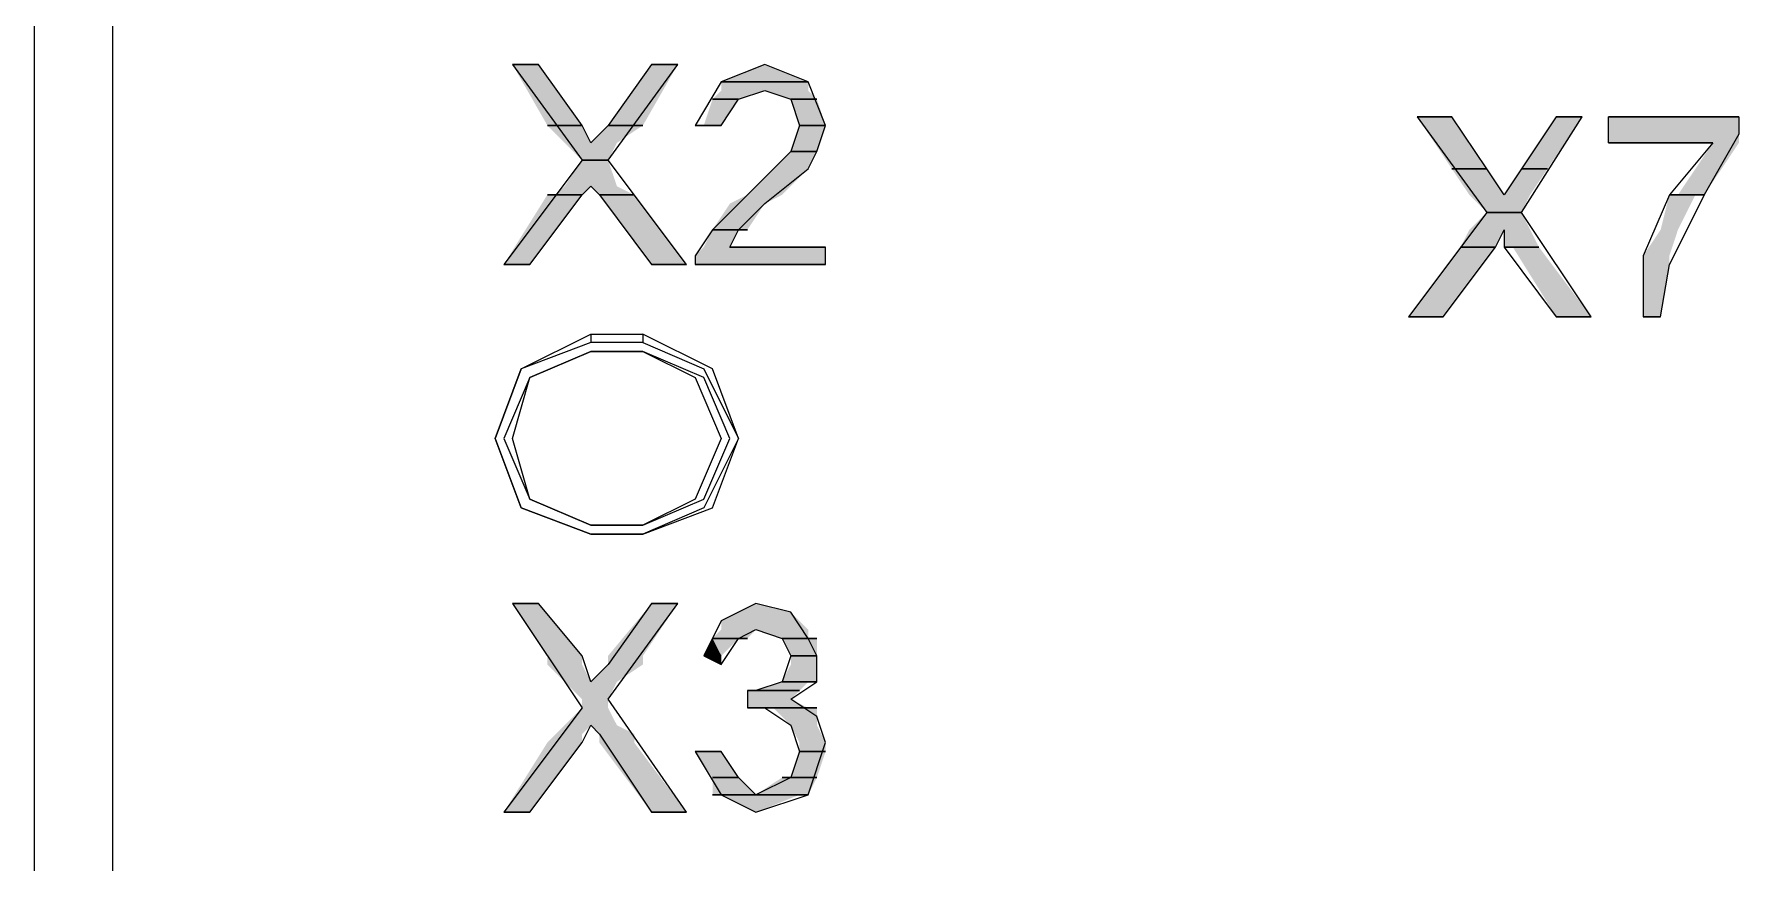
# Model space of a CAD drawing. Header units: millimetres. Extents: x -11 to 1219, y 0 to 1751.
# Drawn here: x 160.48 to 171.58, y 926.31 to 931.71 of the extents above; entities that cross this region are included whole.
import ezdxf

# ---------------------------------------------------------------- set-up
doc = ezdxf.new("R2010")
doc.units = ezdxf.units.MM
doc.header["$LTSCALE"] = 10
doc.layers.add('_MULTI_WIRE', color=9, linetype='CONTINUOUS')
doc.layers.add('PDF_Geometry', color=7, linetype='CONTINUOUS', true_color=0x151d1f)
doc.layers.add('PDF_Solid Fills', color=7, linetype='CONTINUOUS', true_color=0x070809)
doc.layers.get('_MULTI_WIRE').off()

# ---------------------------------------------------------------- blocks, each defined once
blk = doc.blocks.new('DVP-28SWS211R')
at = {"layer": 'PDF_Geometry', "color": 7, "lineweight": 9, "true_color": 0xffffff}
for p, q in [((0, 0), (0, -90.359)), ((-0.51, -0.453), (-0.51, -89.906)), ((2.606, -33.198), (2.776, -33.198)), ((2.776, -33.198), (2.606, -33.198)), ((2.776, -33.198), (2.606, -33.198)), ((2.606, -33.198), (3.059, -33.821)), ((3.059, -33.594), (2.776, -33.198)), ((3.229, -33.821), (3.682, -33.198)), ((3.512, -33.198), (3.229, -33.594)), ((3.512, -33.198), (3.682, -33.198)), ((3.682, -33.198), (3.512, -33.198)), ((3.682, -33.198), (3.512, -33.198)), ((4.249, -33.198), (3.966, -33.311)), ((4.532, -33.311), (4.249, -33.198)), ((3.966, -33.311), (3.796, -33.594)), ((3.966, -33.311), (4.532, -33.311)), ((4.532, -33.311), (3.966, -33.311)), ((3.966, -33.311), (4.532, -33.311)), ((4.532, -33.311), (3.966, -33.311)), ((4.645, -33.594), (4.532, -33.311)), ((4.079, -33.424), (4.249, -33.368)), ((4.249, -33.368), (4.419, -33.424)), ((3.909, -33.424), (4.079, -33.424)), ((4.079, -33.424), (3.909, -33.424)), ((3.909, -33.424), (4.079, -33.424)), ((4.079, -33.424), (3.909, -33.424)), ((3.966, -33.594), (4.079, -33.424)), ((4.419, -33.424), (4.589, -33.424)), ((4.589, -33.424), (4.419, -33.424)), ((4.419, -33.424), (4.589, -33.424)), ((4.589, -33.424), (4.419, -33.424)), ((4.419, -33.424), (4.475, -33.594)), ((2.833, -33.594), (3.059, -33.594)), ((3.059, -33.594), (2.833, -33.594)), ((2.833, -33.594), (3.059, -33.594)), ((3.059, -33.594), (2.833, -33.594)), ((3.116, -33.708), (3.059, -33.594)), ((3.229, -33.594), (3.116, -33.708)), ((3.229, -33.594), (3.456, -33.594)), ((3.456, -33.594), (3.229, -33.594)), ((3.229, -33.594), (3.456, -33.594)), ((3.456, -33.594), (3.229, -33.594)), ((3.852, -33.594), (3.796, -33.594)), ((3.796, -33.594), (3.966, -33.594)), ((3.796, -33.594), (3.966, -33.594)), ((3.966, -33.594), (3.796, -33.594)), ((3.796, -33.594), (3.966, -33.594)), ((3.852, -33.594), (3.966, -33.594)), ((3.966, -33.594), (3.852, -33.594)), ((3.852, -33.594), (3.966, -33.594)), ((3.966, -33.594), (3.852, -33.594)), ((3.966, -33.594), (3.852, -33.594)), ((3.852, -33.594), (3.966, -33.594)), ((3.966, -33.594), (3.852, -33.594)), ((4.475, -33.594), (4.419, -33.764)), ((4.475, -33.594), (4.645, -33.594)), ((4.645, -33.594), (4.475, -33.594)), ((4.475, -33.594), (4.645, -33.594)), ((4.645, -33.594), (4.475, -33.594)), ((4.475, -33.594), (4.645, -33.594)), ((4.645, -33.594), (4.475, -33.594)), ((4.475, -33.594), (4.645, -33.594)), ((4.645, -33.594), (4.475, -33.594)), ((4.475, -33.594), (4.645, -33.594)), ((4.645, -33.594), (4.475, -33.594)), ((4.475, -33.594), (4.645, -33.594)), ((4.645, -33.594), (4.475, -33.594)), ((4.589, -33.764), (4.645, -33.594)), ((8.498, -33.538), (8.724, -33.538)), ((8.724, -33.538), (8.498, -33.538)), ((8.724, -33.538), (8.498, -33.538)), ((8.498, -33.538), (8.951, -34.161)), ((8.951, -33.877), (8.724, -33.538)), ((9.177, -34.161), (9.574, -33.538)), ((9.404, -33.538), (9.177, -33.877)), ((9.404, -33.538), (9.574, -33.538)), ((9.574, -33.538), (9.404, -33.538)), ((9.574, -33.538), (9.404, -33.538)), ((9.744, -33.538), (10.594, -33.538)), ((10.594, -33.538), (9.744, -33.538)), ((9.744, -33.708), (9.744, -33.538)), ((9.744, -33.538), (10.594, -33.538)), ((10.594, -33.538), (10.594, -33.651)), ((9.744, -33.708), (10.424, -33.708)), ((10.424, -33.708), (9.744, -33.708)), ((10.424, -33.708), (9.744, -33.708)), ((10.424, -33.708), (10.141, -34.047)), ((10.594, -33.651), (10.367, -34.047)), ((3.059, -33.821), (2.549, -34.501)), ((3.059, -33.821), (3.229, -33.821)), ((3.229, -33.821), (3.059, -33.821)), ((3.059, -33.821), (3.229, -33.821)), ((3.229, -33.821), (3.059, -33.821)), ((3.739, -34.501), (3.229, -33.821)), ((4.419, -33.764), (4.136, -34.047)), ((4.419, -33.764), (4.589, -33.764)), ((4.589, -33.764), (4.419, -33.764)), ((4.419, -33.764), (4.589, -33.764)), ((4.589, -33.764), (4.419, -33.764)), ((4.532, -33.877), (4.589, -33.764)), ((4.249, -34.104), (4.532, -33.877)), ((8.724, -33.877), (8.951, -33.877)), ((8.951, -33.877), (8.724, -33.877)), ((8.724, -33.877), (8.951, -33.877)), ((8.951, -33.877), (8.724, -33.877)), ((9.064, -34.047), (8.951, -33.877)), ((9.177, -33.877), (9.064, -34.047)), ((9.177, -33.877), (9.347, -33.877)), ((9.347, -33.877), (9.177, -33.877)), ((9.177, -33.877), (9.347, -33.877)), ((9.347, -33.877), (9.177, -33.877)), ((2.719, -34.501), (3.059, -34.047)), ((2.889, -34.047), (2.833, -34.047)), ((2.833, -34.047), (3.059, -34.047)), ((3.059, -34.047), (2.889, -34.047)), ((2.889, -34.047), (3.059, -34.047)), ((3.059, -34.047), (2.889, -34.047)), ((3.059, -34.047), (3.116, -33.991)), ((3.116, -33.991), (3.172, -34.047)), ((3.172, -34.047), (3.399, -34.047)), ((3.399, -34.047), (3.172, -34.047)), ((3.172, -34.047), (3.399, -34.047)), ((3.399, -34.047), (3.172, -34.047)), ((3.172, -34.047), (3.512, -34.501)), ((4.136, -34.047), (3.909, -34.274)), ((10.141, -34.047), (9.971, -34.444)), ((10.197, -34.047), (10.141, -34.047)), ((10.141, -34.047), (10.311, -34.047)), ((10.367, -34.047), (10.141, -34.501)), ((10.311, -34.047), (10.197, -34.047)), ((10.197, -34.047), (10.367, -34.047)), ((10.311, -34.047), (10.197, -34.047)), ((10.367, -34.047), (10.311, -34.047)), ((4.079, -34.274), (4.249, -34.104)), ((8.951, -34.161), (8.441, -34.841)), ((8.951, -34.161), (9.177, -34.161)), ((9.177, -34.161), (8.951, -34.161)), ((8.951, -34.161), (9.177, -34.161)), ((9.177, -34.161), (8.951, -34.161)), ((9.631, -34.841), (9.177, -34.161)), ((3.909, -34.274), (3.796, -34.444)), ((3.909, -34.274), (4.079, -34.274)), ((4.079, -34.274), (3.909, -34.274)), ((3.909, -34.274), (4.136, -34.274)), ((4.079, -34.274), (3.909, -34.274)), ((4.022, -34.387), (4.079, -34.274)), ((4.136, -34.274), (4.079, -34.274)), ((9.008, -34.387), (9.064, -34.274)), ((9.064, -34.274), (9.064, -34.387)), ((4.022, -34.387), (4.645, -34.387)), ((4.645, -34.387), (4.022, -34.387)), ((4.645, -34.387), (4.022, -34.387)), ((4.645, -34.501), (4.645, -34.387)), ((8.668, -34.841), (9.008, -34.387)), ((8.781, -34.387), (9.008, -34.387)), ((9.008, -34.387), (8.781, -34.387)), ((8.781, -34.387), (9.008, -34.387)), ((9.008, -34.387), (8.781, -34.387)), ((9.064, -34.387), (9.291, -34.387)), ((9.291, -34.387), (9.064, -34.387)), ((9.064, -34.387), (9.291, -34.387)), ((9.291, -34.387), (9.064, -34.387)), ((9.064, -34.387), (9.404, -34.841)), ((2.549, -34.501), (2.719, -34.501)), ((2.719, -34.501), (2.549, -34.501)), ((2.549, -34.501), (2.719, -34.501)), ((3.512, -34.501), (3.739, -34.501)), ((3.739, -34.501), (3.512, -34.501)), ((3.512, -34.501), (3.739, -34.501)), ((3.796, -34.444), (3.796, -34.501)), ((3.796, -34.501), (4.645, -34.501)), ((4.645, -34.501), (3.796, -34.501)), ((3.796, -34.501), (4.645, -34.501)), ((9.971, -34.444), (9.971, -34.841)), ((10.084, -34.841), (10.141, -34.501)), ((8.441, -34.841), (8.668, -34.841)), ((8.668, -34.841), (8.441, -34.841)), ((8.441, -34.841), (8.668, -34.841)), ((9.404, -34.841), (9.631, -34.841)), ((9.631, -34.841), (9.404, -34.841)), ((9.404, -34.841), (9.631, -34.841)), ((9.971, -34.841), (10.084, -34.841)), ((10.084, -34.841), (9.971, -34.841)), ((9.971, -34.841), (10.084, -34.841)), ((2.663, -35.18), (3.116, -34.954)), ((3.116, -34.954), (3.116, -35.01)), ((3.116, -34.954), (3.456, -34.954)), ((3.456, -34.954), (3.456, -35.01)), ((3.909, -35.18), (3.456, -34.954)), ((3.116, -35.01), (2.663, -35.18)), ((2.719, -35.237), (3.116, -35.067)), ((3.116, -35.067), (2.719, -35.237)), ((3.456, -35.01), (3.116, -35.01)), ((3.116, -35.067), (3.116, -35.067)), ((3.116, -35.067), (3.456, -35.067)), ((3.456, -35.067), (3.116, -35.067)), ((3.456, -35.01), (3.852, -35.18)), ((3.456, -35.067), (3.456, -35.067)), ((3.456, -35.067), (3.796, -35.237)), ((3.852, -35.237), (3.456, -35.067)), ((2.493, -35.634), (2.663, -35.18)), ((2.663, -35.18), (2.493, -35.634)), ((3.852, -35.18), (4.079, -35.634)), ((4.079, -35.634), (3.909, -35.18)), ((2.719, -35.237), (2.549, -35.634)), ((2.606, -35.634), (2.719, -35.237)), ((3.796, -35.237), (3.966, -35.634)), ((4.022, -35.634), (3.852, -35.237)), ((2.663, -36.087), (2.493, -35.634)), ((2.493, -35.634), (2.663, -36.087)), ((2.549, -35.634), (2.719, -36.03)), ((2.719, -36.03), (2.606, -35.634)), ((3.966, -35.634), (3.796, -36.03)), ((4.079, -35.634), (3.852, -36.087)), ((3.852, -36.03), (4.022, -35.634)), ((3.909, -36.087), (4.079, -35.634)), ((3.116, -36.257), (2.663, -36.087)), ((2.663, -36.087), (3.116, -36.257)), ((3.116, -36.2), (2.719, -36.03)), ((2.719, -36.03), (3.116, -36.2)), ((3.796, -36.03), (3.456, -36.2)), ((3.456, -36.2), (3.852, -36.03)), ((3.852, -36.087), (3.456, -36.257)), ((3.456, -36.257), (3.909, -36.087)), ((3.116, -36.2), (3.116, -36.2)), ((3.456, -36.2), (3.116, -36.2)), ((3.116, -36.2), (3.456, -36.2)), ((3.116, -36.257), (3.116, -36.257)), ((3.456, -36.257), (3.116, -36.257)), ((3.116, -36.257), (3.456, -36.257)), ((3.456, -36.2), (3.456, -36.2)), ((3.456, -36.257), (3.456, -36.257)), ((2.606, -36.71), (2.776, -36.71)), ((2.776, -36.71), (2.606, -36.71)), ((2.776, -36.71), (2.606, -36.71)), ((2.606, -36.71), (3.059, -37.39)), ((3.059, -37.05), (2.776, -36.71)), ((3.229, -37.333), (3.682, -36.71)), ((3.512, -36.71), (3.229, -37.107)), ((3.512, -36.71), (3.682, -36.71)), ((3.682, -36.71), (3.512, -36.71)), ((3.682, -36.71), (3.512, -36.71)), ((4.192, -36.71), (3.966, -36.823)), ((4.419, -36.767), (4.192, -36.71)), ((3.966, -36.823), (3.852, -37.05)), ((4.532, -36.937), (4.419, -36.767)), ((3.909, -36.937), (4.079, -36.937)), ((4.079, -36.937), (3.909, -36.937)), ((3.909, -36.937), (4.136, -36.937)), ((4.079, -36.937), (3.909, -36.937)), ((3.909, -36.937), (4.079, -36.937)), ((4.079, -36.937), (3.909, -36.937)), ((3.909, -36.937), (4.079, -36.937)), ((4.079, -36.937), (3.909, -36.937)), ((3.966, -37.107), (4.079, -36.937)), ((4.079, -36.937), (4.192, -36.88)), ((4.136, -36.937), (4.079, -36.937)), ((4.192, -36.88), (4.362, -36.937)), ((4.362, -36.937), (4.589, -36.937)), ((4.589, -36.937), (4.362, -36.937)), ((4.362, -36.937), (4.589, -36.937)), ((4.589, -36.937), (4.362, -36.937)), ((4.362, -36.937), (4.589, -36.937)), ((4.589, -36.937), (4.362, -36.937)), ((4.362, -36.937), (4.589, -36.937)), ((4.589, -36.937), (4.362, -36.937)), ((4.362, -36.937), (4.419, -37.05)), ((4.589, -37.05), (4.532, -36.937)), ((3.116, -37.22), (3.059, -37.05)), ((3.852, -37.05), (3.966, -37.05)), ((3.966, -37.05), (3.852, -37.05)), ((3.852, -37.05), (3.966, -37.05)), ((3.966, -37.05), (3.852, -37.05)), ((3.852, -37.05), (3.966, -37.05)), ((3.966, -37.05), (3.852, -37.05)), ((3.852, -37.05), (3.966, -37.05)), ((3.966, -37.05), (3.852, -37.05)), ((3.852, -37.05), (3.966, -37.107)), ((4.419, -37.05), (4.362, -37.22)), ((4.419, -37.05), (4.589, -37.05)), ((4.589, -37.05), (4.419, -37.05)), ((4.419, -37.05), (4.589, -37.05)), ((4.589, -37.05), (4.419, -37.05)), ((4.419, -37.05), (4.589, -37.05)), ((4.589, -37.05), (4.419, -37.05)), ((4.419, -37.05), (4.589, -37.05)), ((4.589, -37.05), (4.419, -37.05)), ((4.589, -37.22), (4.589, -37.05)), ((3.229, -37.107), (3.116, -37.22)), ((4.136, -37.277), (4.192, -37.277)), ((4.192, -37.277), (4.136, -37.277)), ((4.192, -37.277), (4.136, -37.277)), ((4.136, -37.277), (4.136, -37.39)), ((4.362, -37.22), (4.192, -37.277)), ((4.192, -37.277), (4.475, -37.277)), ((4.475, -37.277), (4.192, -37.277)), ((4.192, -37.277), (4.475, -37.277)), ((4.475, -37.277), (4.192, -37.277)), ((4.362, -37.22), (4.532, -37.22)), ((4.532, -37.22), (4.362, -37.22)), ((4.362, -37.22), (4.589, -37.22)), ((4.532, -37.22), (4.362, -37.22)), ((4.419, -37.333), (4.589, -37.22)), ((4.589, -37.22), (4.532, -37.22)), ((3.059, -37.39), (2.549, -38.07)), ((3.739, -38.07), (3.229, -37.333)), ((4.136, -37.39), (4.249, -37.39)), ((4.249, -37.39), (4.136, -37.39)), ((4.136, -37.39), (4.136, -37.39)), ((4.136, -37.39), (4.249, -37.39)), ((4.249, -37.39), (4.589, -37.39)), ((4.589, -37.39), (4.249, -37.39)), ((4.249, -37.39), (4.589, -37.39)), ((4.589, -37.39), (4.249, -37.39)), ((4.249, -37.39), (4.419, -37.503)), ((4.589, -37.446), (4.419, -37.333)), ((3.059, -37.616), (3.116, -37.503)), ((3.116, -37.503), (3.172, -37.56)), ((4.419, -37.503), (4.475, -37.673)), ((4.645, -37.616), (4.589, -37.446)), ((2.719, -38.07), (3.059, -37.616)), ((3.172, -37.56), (3.512, -38.07)), ((4.532, -37.956), (4.645, -37.616)), ((3.966, -37.673), (3.796, -37.673)), ((3.796, -37.673), (3.966, -37.673)), ((3.966, -37.673), (3.796, -37.673)), ((3.796, -37.673), (3.966, -37.956)), ((3.966, -37.673), (3.966, -37.673)), ((4.079, -37.843), (3.966, -37.673)), ((4.475, -37.673), (4.419, -37.843)), ((4.475, -37.673), (4.645, -37.673)), ((4.645, -37.673), (4.475, -37.673)), ((4.475, -37.673), (4.645, -37.673)), ((4.645, -37.673), (4.475, -37.673)), ((4.475, -37.673), (4.645, -37.673)), ((4.645, -37.673), (4.475, -37.673)), ((4.475, -37.673), (4.645, -37.673)), ((4.645, -37.673), (4.475, -37.673)), ((3.909, -37.843), (4.079, -37.843)), ((4.079, -37.843), (3.909, -37.843)), ((3.909, -37.843), (4.079, -37.843)), ((4.079, -37.843), (3.909, -37.843)), ((4.192, -37.956), (4.079, -37.843)), ((4.419, -37.843), (4.192, -37.956)), ((4.419, -37.843), (4.362, -37.843)), ((4.362, -37.843), (4.589, -37.843)), ((4.589, -37.843), (4.419, -37.843)), ((4.419, -37.843), (4.589, -37.843)), ((4.589, -37.843), (4.419, -37.843)), ((3.909, -37.956), (4.532, -37.956)), ((4.532, -37.956), (3.909, -37.956)), ((3.909, -37.956), (4.532, -37.956)), ((4.532, -37.956), (3.909, -37.956)), ((3.966, -37.956), (4.475, -37.956)), ((4.475, -37.956), (3.966, -37.956)), ((3.966, -37.956), (4.532, -37.956)), ((4.475, -37.956), (3.966, -37.956)), ((3.966, -37.956), (4.192, -38.07)), ((4.192, -38.07), (4.532, -37.956)), ((4.532, -37.956), (4.475, -37.956)), ((2.549, -38.07), (2.719, -38.07)), ((2.719, -38.07), (2.549, -38.07)), ((2.549, -38.07), (2.719, -38.07)), ((3.512, -38.07), (3.739, -38.07)), ((3.739, -38.07), (3.512, -38.07)), ((3.512, -38.07), (3.739, -38.07))]:
    blk.add_line(p, q, dxfattribs=at)
at = {"layer": 'PDF_Solid Fills', "color": 7, "lineweight": 9, "true_color": 0xffffff, "transparency": 33554559}
for points in [[(2.606, -33.198), (2.833, -33.594), (3.059, -33.594)], [(2.606, -33.198), (2.776, -33.198), (3.059, -33.594)], [(3.512, -33.198), (3.229, -33.594), (3.456, -33.594)], [(3.512, -33.198), (3.682, -33.198), (3.456, -33.594)], [(4.249, -33.198), (3.966, -33.311), (4.532, -33.311)], [(3.966, -33.311), (3.966, -33.368), (4.532, -33.368)], [(3.966, -33.311), (4.532, -33.311), (4.532, -33.368)], [(3.966, -33.368), (3.909, -33.424), (4.079, -33.424)], [(3.966, -33.368), (4.249, -33.368), (4.079, -33.424)], [(4.249, -33.368), (4.419, -33.424), (4.589, -33.424)], [(4.249, -33.368), (4.532, -33.368), (4.589, -33.424)], [(3.909, -33.424), (3.852, -33.594), (3.966, -33.594)], [(3.909, -33.424), (4.079, -33.424), (3.966, -33.594)], [(4.419, -33.424), (4.475, -33.594), (4.645, -33.594)], [(4.419, -33.424), (4.589, -33.424), (4.645, -33.594)], [(2.833, -33.594), (2.946, -33.708), (3.116, -33.708)], [(2.833, -33.594), (3.059, -33.594), (3.116, -33.708)], [(3.229, -33.594), (3.116, -33.708), (3.286, -33.708)], [(3.229, -33.594), (3.456, -33.594), (3.286, -33.708)], [(4.475, -33.594), (4.419, -33.764), (4.589, -33.764)], [(4.475, -33.594), (4.645, -33.594), (4.589, -33.764)], [(8.498, -33.538), (8.724, -33.877), (8.951, -33.877)], [(8.498, -33.538), (8.724, -33.538), (8.951, -33.877)], [(9.404, -33.538), (9.177, -33.877), (9.347, -33.877)], [(9.404, -33.538), (9.574, -33.538), (9.347, -33.877)], [(9.744, -33.538), (9.744, -33.651), (10.594, -33.651)], [(9.744, -33.538), (10.594, -33.538), (10.594, -33.651)], [(2.946, -33.708), (3.059, -33.821), (3.229, -33.821)], [(2.946, -33.708), (3.286, -33.708), (3.229, -33.821)], [(9.744, -33.651), (9.744, -33.708), (10.594, -33.708)], [(9.744, -33.651), (10.594, -33.651), (10.594, -33.708)], [(10.424, -33.708), (10.197, -34.047), (10.367, -34.047)], [(10.424, -33.708), (10.594, -33.708), (10.367, -34.047)], [(3.059, -33.821), (2.946, -33.991), (3.286, -33.991)], [(3.059, -33.821), (3.229, -33.821), (3.286, -33.991)], [(4.419, -33.764), (4.305, -33.877), (4.532, -33.877)], [(4.419, -33.764), (4.589, -33.764), (4.532, -33.877)], [(4.305, -33.877), (4.136, -34.047), (4.362, -34.047)], [(4.305, -33.877), (4.532, -33.877), (4.362, -34.047)], [(8.724, -33.877), (8.838, -34.047), (9.064, -34.047)], [(8.724, -33.877), (8.951, -33.877), (9.064, -34.047)], [(9.177, -33.877), (9.064, -34.047), (9.234, -34.047)], [(9.177, -33.877), (9.347, -33.877), (9.234, -34.047)], [(2.833, -34.047), (2.549, -34.501), (2.719, -34.501)], [(2.833, -34.047), (3.059, -34.047), (2.719, -34.501)], [(2.946, -33.991), (2.889, -34.047), (3.059, -34.047)], [(2.946, -33.991), (3.116, -33.991), (3.059, -34.047)], [(3.116, -33.991), (3.172, -34.047), (3.399, -34.047)], [(3.116, -33.991), (3.286, -33.991), (3.399, -34.047)], [(3.172, -34.047), (3.512, -34.501), (3.739, -34.501)], [(3.172, -34.047), (3.399, -34.047), (3.739, -34.501)], [(4.136, -34.047), (4.022, -34.104), (4.249, -34.104)], [(4.136, -34.047), (4.362, -34.047), (4.249, -34.104)], [(8.838, -34.047), (8.951, -34.161), (9.177, -34.161)], [(8.838, -34.047), (9.234, -34.047), (9.177, -34.161)], [(10.141, -34.047), (10.084, -34.274), (10.197, -34.274)], [(10.141, -34.047), (10.311, -34.047), (10.197, -34.274)], [(4.022, -34.104), (3.909, -34.274), (4.136, -34.274)], [(4.022, -34.104), (4.249, -34.104), (4.136, -34.274)], [(8.951, -34.161), (8.838, -34.274), (9.234, -34.274)], [(8.951, -34.161), (9.177, -34.161), (9.234, -34.274)], [(3.909, -34.274), (3.852, -34.387), (4.022, -34.387)], [(3.909, -34.274), (4.079, -34.274), (4.022, -34.387)], [(8.838, -34.274), (8.781, -34.387), (9.008, -34.387)], [(8.838, -34.274), (9.064, -34.274), (9.008, -34.387)], [(9.064, -34.274), (9.064, -34.387), (9.291, -34.387)], [(9.064, -34.274), (9.234, -34.274), (9.291, -34.387)], [(10.084, -34.274), (9.971, -34.444), (10.141, -34.444)], [(10.084, -34.274), (10.197, -34.274), (10.141, -34.444)], [(3.852, -34.387), (3.796, -34.444), (4.645, -34.444)], [(3.852, -34.387), (4.645, -34.387), (4.645, -34.444)], [(8.781, -34.387), (8.441, -34.841), (8.668, -34.841)], [(8.781, -34.387), (9.008, -34.387), (8.668, -34.841)], [(9.121, -34.387), (9.404, -34.841), (9.631, -34.841)], [(9.121, -34.387), (9.291, -34.387), (9.631, -34.841)], [(3.796, -34.444), (3.796, -34.501), (4.645, -34.501)], [(3.796, -34.444), (4.645, -34.444), (4.645, -34.501)], [(9.971, -34.444), (9.971, -34.501), (10.141, -34.501)], [(9.971, -34.444), (10.141, -34.444), (10.141, -34.501)], [(9.971, -34.501), (9.971, -34.841), (10.084, -34.841)], [(9.971, -34.501), (10.141, -34.501), (10.084, -34.841)], [(2.606, -36.71), (2.833, -37.05), (3.059, -37.05)], [(2.606, -36.71), (2.776, -36.71), (3.059, -37.05)], [(3.512, -36.71), (3.229, -37.05), (3.456, -37.05)], [(3.512, -36.71), (3.682, -36.71), (3.456, -37.05)], [(4.192, -36.71), (4.079, -36.767), (4.419, -36.767)], [(4.079, -36.767), (3.966, -36.823), (4.475, -36.823)], [(3.966, -36.823), (3.966, -36.88), (4.532, -36.88)], [(3.966, -36.823), (4.475, -36.823), (4.532, -36.88)], [(4.079, -36.767), (4.419, -36.767), (4.475, -36.823)], [(3.909, -36.937), (3.852, -37.05), (3.966, -37.05)], [(3.966, -36.88), (3.909, -36.937), (4.136, -36.937)], [(3.909, -36.937), (4.079, -36.937), (3.966, -37.05)], [(3.966, -36.88), (4.192, -36.88), (4.136, -36.937)], [(4.192, -36.88), (4.362, -36.937), (4.532, -36.937)], [(4.192, -36.88), (4.532, -36.88), (4.532, -36.937)], [(4.362, -36.937), (4.419, -37.05), (4.589, -37.05)], [(4.362, -36.937), (4.589, -36.937), (4.589, -37.05)], [(2.833, -37.05), (2.833, -37.107), (3.059, -37.107)], [(2.833, -37.05), (3.059, -37.05), (3.059, -37.107)], [(3.229, -37.05), (3.229, -37.107), (3.456, -37.107)], [(3.229, -37.05), (3.456, -37.05), (3.456, -37.107)], [(3.852, -37.05), (3.966, -37.05), (3.966, -37.107)], [(4.419, -37.05), (4.419, -37.107), (4.589, -37.107)], [(4.419, -37.05), (4.589, -37.05), (4.589, -37.107)], [(2.833, -37.107), (2.946, -37.22), (3.116, -37.22)], [(2.833, -37.107), (3.059, -37.107), (3.116, -37.22)], [(3.229, -37.107), (3.116, -37.22), (3.286, -37.22)], [(3.229, -37.107), (3.456, -37.107), (3.286, -37.22)], [(4.419, -37.107), (4.362, -37.22), (4.589, -37.22)], [(4.419, -37.107), (4.589, -37.107), (4.589, -37.22)], [(2.946, -37.22), (3.059, -37.333), (3.229, -37.333)], [(2.946, -37.22), (3.286, -37.22), (3.229, -37.333)], [(4.136, -37.277), (4.136, -37.333), (4.419, -37.333)], [(4.136, -37.277), (4.475, -37.277), (4.419, -37.333)], [(4.362, -37.22), (4.192, -37.277), (4.475, -37.277)], [(4.362, -37.22), (4.532, -37.22), (4.475, -37.277)], [(3.059, -37.39), (2.946, -37.503), (3.286, -37.503)], [(3.059, -37.333), (3.059, -37.39), (3.229, -37.39)], [(3.059, -37.333), (3.229, -37.333), (3.229, -37.39)], [(3.059, -37.39), (3.229, -37.39), (3.286, -37.503)], [(4.136, -37.333), (4.136, -37.39), (4.532, -37.39)], [(4.136, -37.333), (4.419, -37.333), (4.532, -37.39)], [(4.305, -37.39), (4.362, -37.447), (4.589, -37.447)], [(4.305, -37.39), (4.589, -37.39), (4.589, -37.447)], [(2.946, -37.503), (2.889, -37.56), (3.059, -37.56)], [(2.946, -37.503), (3.116, -37.503), (3.059, -37.56)], [(3.116, -37.503), (3.172, -37.56), (3.399, -37.56)], [(3.116, -37.503), (3.286, -37.503), (3.399, -37.56)], [(4.362, -37.447), (4.419, -37.503), (4.589, -37.503)], [(4.362, -37.447), (4.589, -37.447), (4.589, -37.503)], [(4.419, -37.503), (4.475, -37.616), (4.645, -37.616)], [(4.419, -37.503), (4.589, -37.503), (4.645, -37.616)], [(2.833, -37.616), (2.549, -38.07), (2.719, -38.07)], [(2.833, -37.616), (3.059, -37.616), (2.719, -38.07)], [(2.889, -37.56), (2.833, -37.616), (3.059, -37.616)], [(2.889, -37.56), (3.059, -37.56), (3.059, -37.616)], [(3.172, -37.56), (3.172, -37.616), (3.399, -37.616)], [(3.172, -37.56), (3.399, -37.56), (3.399, -37.616)], [(3.172, -37.616), (3.512, -38.07), (3.739, -38.07)], [(3.172, -37.616), (3.399, -37.616), (3.739, -38.07)], [(4.475, -37.616), (4.475, -37.673), (4.645, -37.673)], [(4.475, -37.616), (4.645, -37.616), (4.645, -37.673)], [(3.796, -37.673), (3.909, -37.843), (4.079, -37.843)], [(3.796, -37.673), (3.966, -37.673), (4.079, -37.843)], [(4.475, -37.673), (4.419, -37.843), (4.589, -37.843)], [(4.475, -37.673), (4.645, -37.673), (4.589, -37.843)], [(3.909, -37.843), (3.909, -37.956), (4.192, -37.956)], [(3.909, -37.843), (4.079, -37.843), (4.192, -37.956)], [(4.362, -37.843), (4.192, -37.956), (4.532, -37.956)], [(4.362, -37.843), (4.589, -37.843), (4.532, -37.956)], [(3.966, -37.956), (4.475, -37.956), (4.192, -38.07)]]:
    blk.add_solid(points, dxfattribs=at)

msp = doc.modelspace()

# ---------------------------------------------------------------- block references
at = {"layer": '_MULTI_WIRE'}
msp.add_blockref('DVP-28SWS211R', (160.9895, 964.712), dxfattribs=at)
msp.add_blockref('DVP-28SWS211R', (160.9895, 964.712), dxfattribs=at)

doc.saveas('drawing.dxf')
